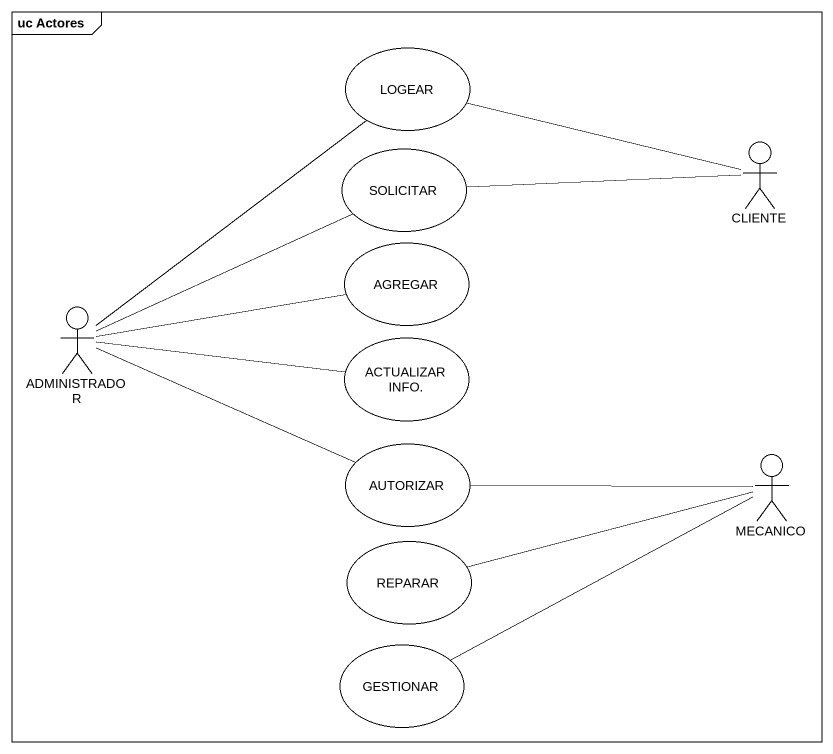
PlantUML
@startuml
mainframe uc Actores
usecase LOGEAR
usecase SOLICITAR
actor CLIENTE
usecase AGREGAR
actor ADMINISTRADOR
usecase "ACTUALIZAR INFO." as ACTUALIZAR_INFO
usecase AUTORIZAR
actor MECANICO
usecase REPARAR
usecase GESTIONAR
CLIENTE -left- LOGEAR
CLIENTE -left- SOLICITAR
ADMINISTRADOR -up- LOGEAR
ADMINISTRADOR -right- SOLICITAR
ADMINISTRADOR -right- AGREGAR
ADMINISTRADOR -right- ACTUALIZAR_INFO
ADMINISTRADOR -right- AUTORIZAR
MECANICO -left- AUTORIZAR
MECANICO -left- REPARAR
MECANICO -left- GESTIONAR
@enduml
